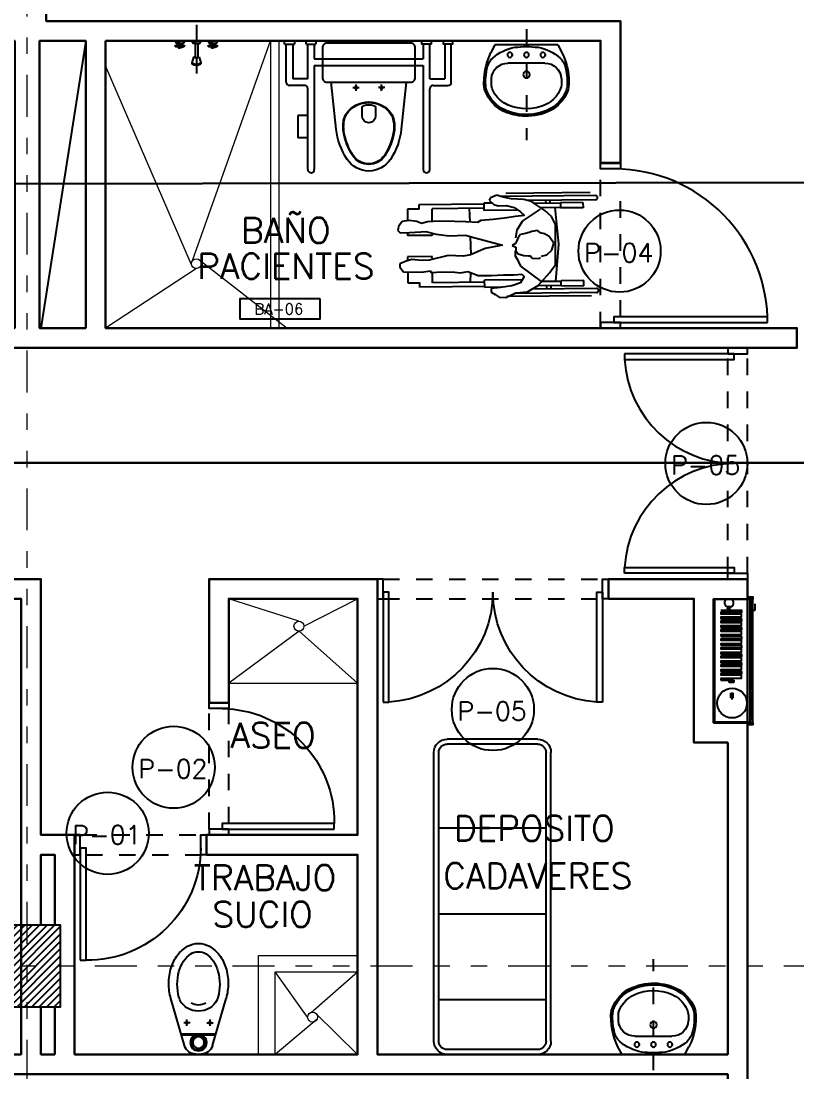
# Model space of a CAD drawing. Header units: millimetres. Extents: x 2056 to 4470, y 1400 to 3101.
# Drawn here: x 2093.71 to 2098.41, y 1537.67 to 1544.04 of the extents above; entities that cross this region are included whole.
import ezdxf
from ezdxf.enums import TextEntityAlignment as Align

# ---------------------------------------------------------------- set-up
doc = ezdxf.new("R2010")
doc.units = ezdxf.units.MM
for name, pattern in [('CENTER', [2, 1.25, -0.25, 0.25, -0.25]), ('DASHED', [0.75, 0.5, -0.25]), ('DASHED2', [0.375, 0.25, -0.125]), ('DIVIDE', [31.75, 12.7, -6.35, 0, -6.35, 0, -6.35]), ('HIDDEN', [9.525, 6.35, -3.175])]:
    doc.linetypes.add(name, pattern=pattern)
for name, color, linetype in [('A-ANNO-DIMS-GRID', 195, 'Continuous'), ('A-ANNO-DOOR', 134, 'Continuous'), ('A-ANNO-TEXT', 190, 'Continuous'), ('A-COLS', 6, 'Continuous'), ('A-COLS-HTCH', 8, 'Continuous'), ('A-DOOR', 154, 'Continuous'), ('A-FURN', 252, 'Continuous'), ('A-FURN-FIXD', 8, 'Continuous'), ('A-GRID-COLS', 75, 'DIVIDE'), ('A-PLAN-6', 9, 'Continuous'), ('A-PROY', 15, 'HIDDEN'), ('Cableado', 134, 'Continuous')]:
    doc.layers.add(name, color=color, linetype=linetype)
doc.layers.add('A-WALL', color=16, linetype='Continuous', lineweight=30)
doc.layers.add('PL MUEBLES', color=251, linetype='Continuous', lineweight=13)
doc.styles.add('NUEVO', font='SIMPLEX')
doc.styles.add('ROMANS', font='romans')
doc.styles.add('TEX2', font='simplex.shx')

# ---------------------------------------------------------------- blocks, each defined once
blk = doc.blocks.new('TF-INS-P')
for p, q in [((-0.0166, -0.03), (0.0166, -0.03)), ((-0.0841, -0.0815), (-0.1671, -0.3675)), ((0.0841, -0.0815), (0.1671, -0.3675)), ((0.103, -0.15), (-0.103, -0.15)), ((-0.0237, -0.144), (-0.1013, -0.144)), ((0.1013, -0.144), (0.0237, -0.144)), ((-0.0513, -0.22), (-0.0887, -0.22)), ((-0.07, -0.2013), (-0.07, -0.2387)), ((0.0513, -0.22), (0.0887, -0.22)), ((0.07, -0.2013), (0.07, -0.2387))]:
    blk.add_line(p, q)
for points in [[(-0.1671, -0.3675, 0.070736), (-0.18, -0.4579, 0.074829), (-0.1656, -0.5534, 0.085352), (-0.1273, -0.6291, 0.106191), (-0.0659, -0.6829, 0.127757), (0, -0.7, 0.127757), (0.0659, -0.6829, 0.106191), (0.1273, -0.6291, 0.085352), (0.1656, -0.5534, 0.074829), (0.18, -0.4579, 0.070736), (0.1671, -0.3675, 0.085352)], [(-0.1133, -0.3583, 0.018843), (-0.1181, -0.3737, 0.065901), (-0.1285, -0.4524, 0.065901), (-0.1181, -0.5312, 0.078549), (-0.0909, -0.5921, 0.107172), (-0.046, -0.6366, 0.142698), (0, -0.65, 0.142698)], [(0, -0.65, 0.142698), (0.046, -0.6366, 0.107172), (0.0909, -0.5921, 0.078549), (0.1181, -0.5312, 0.065901), (0.1285, -0.4524, 0.065901), (0.1181, -0.3737, 0.018843), (0.1133, -0.3583, 0.107172)]]:
    blk.add_lwpolyline(points, format="xyb")
for centre, radius in [((0, -0.1), 0.05), ((0, -0.1), 0.045), ((0, -0.1), 0.035), ((-0.07, -0.22), 0.006), ((0.07, -0.22), 0.006)]:
    blk.add_circle(centre, radius)
for centre, radius, start, end in [((-0.0166, -0.1), 0.07, 90, 164.64191), ((0.0166, -0.1), 0.07, 15.35809, 90), ((0, -0.4182), 0.1282, 27.86696, 152.13304), ((0, -0.4182), 0.0913, 60.28877, 119.71123)]:
    blk.add_arc(centre, radius, start, end)
blk = doc.blocks.new('SanitarioStilopla')
for points in [[(0.2807, -0.2197, -0.414214), (0.2538, -0.2466), (0, -0.2466), (-0.2538, -0.2466, -0.414214), (-0.2807, -0.2197), (-0.2807, -0.0369, -0.414214), (-0.2538, -0.01), (-0.2538, -0.01), (0.2538, -0.01), (0.2538, -0.01, -0.414214), (0.2807, -0.0369)], [(0.1502, -0.4673, 0.093692), (0.1373, -0.4381), (0.1373, -0.4381, 0.248741), (0, -0.3662), (0, -0.3662, 0.248741), (-0.1373, -0.4381), (-0.1373, -0.4381, 0.093692), (-0.1502, -0.4673), (-0.1502, -0.4673, 0.090751), (-0.1539, -0.5481), (-0.1539, -0.5481, 0.104228), (-0.0976, -0.692), (-0.0976, -0.692, 0.252784), (0, -0.7447, 0.252784), (0.0976, -0.692), (0.0976, -0.692, 0.104228), (0.1539, -0.5481), (0.1539, -0.5481, 0.090751)], [(-0.0409, -0.4509), (-0.0409, -0.4509, 1), (0.0409, -0.4509), (0.0409, -0.4031), (0.0409, -0.4031, 0.330374), (0.0294, -0.3877), (0.0294, -0.3877, 0.148302), (-0.0294, -0.3877), (-0.0294, -0.3877, 0.330374), (-0.0409, -0.4031), (-0.0409, -0.4031)]]:
    blk.add_lwpolyline(points, format="xyb", close=True)
for points in [[(-0.2273, -0.2466), (-0.1969, -0.5307, 0.119037), (-0.1313, -0.7141, 0.252784), (0, -0.785, 0.252784), (0.1313, -0.7141, 0.119037), (0.1969, -0.5307), (0.2273, -0.2466)], [(0, -0.3698, 0.248741), (-0.1343, -0.4401), (-0.1343, -0.4401, 0.093692), (-0.1466, -0.4681), (-0.1466, -0.4681, 0.090751), (-0.1503, -0.5476)], [(0.1503, -0.5476, 0.090751), (0.1466, -0.4681), (0.1466, -0.4681, 0.093692), (0.1343, -0.4401), (0.1343, -0.4401, 0.248741), (0, -0.3698)], [(-0.1503, -0.5475, 0.104228), (-0.0946, -0.69), (-0.0946, -0.69, 0.252784), (0, -0.7411, 0.252784), (0.0946, -0.69), (0.0946, -0.69, 0.104228), (0.1503, -0.5475)]]:
    blk.add_lwpolyline(points, format="xyb")
at = {"linetype": 'CENTER'}
for points in [[(-0.0968, -0.2796), (-0.0581, -0.2796)], [(-0.0774, -0.2989), (-0.0774, -0.2602)], [(0.0968, -0.2796), (0.0581, -0.2796)], [(0.0774, -0.2989), (0.0774, -0.2602)]]:
    blk.add_lwpolyline(points, dxfattribs=at)
for centre in [(-0.0774, -0.2796), (0.0774, -0.2796)]:
    blk.add_circle(centre, 0.00753)
blk = doc.blocks.new('Lnov734p')
for p, q in [((-0.1903, 0), (-0.2148, -0.0462)), ((-0.1903, 0), (0.1903, 0)), ((0.1903, 0), (0.2148, -0.0462)), ((-0.1118, -0.11), (0.1118, -0.11)), ((-0.1535, -0.3817), (-0.1415, -0.3878)), ((-0.158, -0.3906), (-0.1461, -0.3967))]:
    blk.add_line(p, q)
for centre, radius in [((-0.1, -0.06), 0.015), ((0, -0.06), 0.015), ((0.1, -0.06), 0.015), ((0, -0.18), 0.02)]:
    blk.add_circle(centre, radius)
for centre, radius, start, end in [((0.1397, -0.225), 0.397, 153.23659, 185.19079), ((-0.018, -0.2929), 0.2835, 100.63741, 131.06865), ((0, -0.5863), 0.5763, 82.99441, 97.00559), ((0.018, -0.2929), 0.2835, 48.93135, 79.36259), ((-0.1397, -0.225), 0.397, 354.80921, 26.76341), ((-0.1385, -0.1546), 0.1, 131.06865, 165.79865), ((-0.1118, -0.21), 0.1, 90, 176.58752), ((0.1118, -0.21), 0.1, 3.41248, 90), ((0.1385, -0.1546), 0.1, 14.20135, 48.93135), ((0.1397, -0.225), 0.387, 165.79865, 183.08497), ((-0.1397, -0.225), 0.387, 354.80921, 14.20135), ((-0.1469, -0.2404), 0.1, 183.08497, 200.78023), ((0.1397, -0.225), 0.352, 176.58752, 184.62545), ((-0.0403, -0.2), 0.179, 197.35223, 254.70666), ((0.1122, -0.2328), 0.1, 335.48786, 358.23174), ((-0.1397, -0.225), 0.352, 358.23174, 3.41248), ((-0.0403, -0.2), 0.224, 196.2861, 238.2877), ((-0.0403, -0.2), 0.214, 200.78023, 238.2877), ((0.0403, -0.2), 0.179, 301.7123, 335.48786), ((0.0403, -0.2), 0.214, 301.7123, 343.7139), ((0.0403, -0.2), 0.224, 301.7123, 343.7139), ((0.0003, -0.111), 0.276, 251.4503, 299.36172), ((0.0003, -0.111), 0.321, 242.87485, 299.36172), ((0.0003, -0.111), 0.311, 242.87485, 299.36172)]:
    blk.add_arc(centre, radius, start, end)
at = {"layer": 'A-PROY', "ltscale": 0.01}
blk.add_lwpolyline([(0, 0.0951), (0, -0.5765)], dxfattribs=at)
blk = doc.blocks.new('CAMIL')
for p, q in [((-0.08, 0.355), (-1.83, 0.355)), ((-0.08, 0.325), (-1.83, 0.325)), ((-1.37, -0.325), (-1.37, 0.325)), ((-0.85, -0.325), (-0.85, 0.325)), ((-0.33, -0.325), (-0.33, 0.325)), ((-1.91, -0.275), (-1.91, 0.275)), ((-1.88, -0.275), (-1.88, 0.275)), ((-0.03, -0.275), (-0.03, 0.275)), ((0, -0.275), (0, 0.275)), ((-0.08, -0.325), (-1.83, -0.325)), ((-0.08, -0.355), (-1.83, -0.355))]:
    blk.add_line(p, q)
for centre, radius, start, end in [((-1.83, 0.275), 0.08, 90, 180), ((-1.83, 0.275), 0.05, 90, 180), ((-0.08, 0.275), 0.08, 0, 90), ((-0.08, 0.275), 0.05, 0, 90), ((-1.83, -0.275), 0.08, 180, 270), ((-1.83, -0.275), 0.05, 180, 270), ((-0.08, -0.275), 0.05, 270, 0), ((-0.08, -0.275), 0.08, 270, 0)]:
    blk.add_arc(centre, radius, start, end)
blk = doc.blocks.new('PUERTA 1.4 M - PL')
at = {"color": 251, "linetype": 'DASHED', "ltscale": 0.2}
for p, q in [((0.015, -0.0862), (0.015, -1.4162)), ((0.135, -0.0862), (0.135, -1.4162))]:
    blk.add_line(p, q, dxfattribs=at)
for points in [[(0.135, -0.0512), (0.135, -0.0862), (0.015, -0.0862), (0.015, -0.0512), (0.135, -0.0512)], [(0.76, -0.0862), (0.76, -0.1212), (0.095, -0.1212), (0.095, -0.0862), (0.76, -0.0862)], [(0.76, -1.4162), (0.76, -1.3812), (0.095, -1.3812), (0.095, -1.4162), (0.76, -1.4162)], [(0.135, -1.4512), (0.135, -1.4162), (0.015, -1.4162), (0.015, -1.4512), (0.135, -1.4512)]]:
    blk.add_lwpolyline(points)
for centre, start, end in [((0.0916, -0.0816), 270.29492, 356.60876), ((0.0916, -1.4208), 3.39124, 89.70508)]:
    blk.add_arc(centre, 0.6696, start, end)
blk = doc.blocks.new('PUERTA80 CM-PL')
at = {"color": 251, "linetype": 'DASHED', "ltscale": 0.2}
for p, q in [((-0.035, -0.015), (-0.765, -0.015)), ((-0.07, -0.135), (-0.765, -0.135))]:
    blk.add_line(p, q, dxfattribs=at)
for points in [[(-0.8, -0.135), (-0.765, -0.135), (-0.765, -0.015), (-0.8, -0.015), (-0.8, -0.135)], [(0, -0.135), (-0.035, -0.135), (-0.035, -0.015), (0, -0.015), (0, -0.135)], [(-0.035, -0.7742), (-0.07, -0.7742), (-0.07, -0.095), (-0.035, -0.095), (-0.035, -0.7742)]]:
    blk.add_lwpolyline(points)
blk.add_arc((-0.0787, -0.0879), 0.6863, 180.5944, 270.72654)
blk = doc.blocks.new('PUERTA1.00 CM-PL')
at = {"color": 251, "linetype": 'DASHED', "ltscale": 0.2}
for p, q in [((0, 0), (0.9, 0)), ((0.07, -0.12), (0.865, -0.12))]:
    blk.add_line(p, q, dxfattribs=at)
for points in [[(1, -0.12), (0.965, -0.12), (0.965, 0), (1, 0), (1, -0.12)], [(0, -0.12), (0.035, -0.12), (0.035, 0), (0, 0), (0, -0.12)], [(0.035, -1.0109), (0.07, -1.0109), (0.07, -0.08), (0.035, -0.08), (0.035, -1.0109)]]:
    blk.add_lwpolyline(points)
blk.add_arc((0.0338, -0.0796), 0.932, 272.2234, 2.43295)
blk = doc.blocks.new('2D-pe54')
for p, q in [((0.0125, 0.6062), (0.5095, 0.6062)), ((0.0125, 0.5812), (0.4031, 0.5812)), ((0.0437, 0.625), (0.5562, 0.625)), ((0.2875, 0.5812), (0.2875, 0.5616)), ((0.3125, 0.5812), (0.3125, 0.5616)), ((0.4304, 0.5967), (0.3655, 0.56)), ((0.5009, 0.6023), (0.4304, 0.5967)), ((0.5629, 0.6305), (0.5009, 0.6023)), ((0.6024, 0.6277), (0.5629, 0.6305)), ((0.5939, 0.5685), (0.6503, 0.5741)), ((0.6278, 0.6108), (0.6024, 0.6277)), ((0.6503, 0.5967), (0.6278, 0.6108)), ((0.6503, 0.5741), (0.6503, 0.5967)), ((0.0887, 0.5647), (0.2255, 0.5647)), ((0.0887, 0.5647), (0.0887, 0.5334)), ((0.0887, 0.5334), (0.2255, 0.5334)), ((0.2255, 0.5647), (0.2255, 0.5334)), ((0.2255, 0.5616), (0.3683, 0.5616)), ((0.2255, 0.5366), (0.3446, 0.5366)), ((0.2582, 0.5366), (0.238, 0.3098)), ((0.3655, 0.56), (0.2951, 0.4811)), ((0.3348, 0.5366), (0.3337, 0.5244)), ((0.3446, 0.5366), (0.4699, 0.4416)), ((0.4501, 0.5036), (0.4727, 0.5431)), ((0.4618, 0.5241), (0.69, 0.5241)), ((0.4727, 0.5431), (0.5263, 0.56)), ((0.5263, 0.56), (0.5939, 0.5685)), ((0.5885, 0.5678), (0.69, 0.5678)), ((0.69, 0.5678), (0.69, 0.5241)), ((0.69, 0.5616), (1.0828, 0.5616)), ((0.69, 0.5366), (1.0032, 0.5366)), ((0.7759, 0.5366), (0.7737, 0.477)), ((1.0052, 0.5366), (1.0052, 0.4723)), ((1.0809, 0.5366), (1.1531, 0.5366)), ((1.0828, 0.5616), (1.0828, 0.5366)), ((1.1531, 0.5366), (1.1531, 0.4677)), ((0.281, 0.4642), (0.2584, 0.436)), ((0.2951, 0.4811), (0.281, 0.4642)), ((0.4642, 0.4895), (0.4501, 0.5036)), ((0.5122, 0.4924), (0.4642, 0.4895)), ((0.5742, 0.4924), (0.5122, 0.4924)), ((0.6503, 0.4952), (0.5742, 0.4924)), ((0.7292, 0.4952), (0.6503, 0.4952)), ((0.7913, 0.4698), (0.7292, 0.4952)), ((0.8364, 0.4783), (0.7913, 0.4698)), ((0.8702, 0.4726), (0.8364, 0.4783)), ((0.9463, 0.4698), (0.8702, 0.4726)), ((1.014, 0.4726), (0.9463, 0.4698)), ((1.0196, 0.4642), (1.014, 0.4726)), ((1.0704, 0.4698), (1.0196, 0.4642)), ((1.1804, 0.467), (1.0704, 0.4698)), ((1.2029, 0.4388), (1.1804, 0.467)), ((0.2584, 0.436), (0.2556, 0.1907)), ((0.343, 0.3824), (0.312, 0.374)), ((0.3543, 0.3965), (0.3514, 0.388)), ((0.3994, 0.3937), (0.3543, 0.3965)), ((0.4107, 0.3796), (0.3994, 0.3937)), ((0.4699, 0.4416), (0.484, 0.4106)), ((0.484, 0.4106), (0.5009, 0.3796)), ((0.9097, 0.3711), (1.0253, 0.3993)), ((1.0052, 0.3944), (1.0052, 0.3764)), ((1.0253, 0.3993), (1.0732, 0.3993)), ((1.0732, 0.3993), (1.1296, 0.3937)), ((1.1296, 0.3937), (1.1634, 0.4021)), ((1.1531, 0.3996), (1.1531, 0.3764)), ((1.1634, 0.4021), (1.2029, 0.4191)), ((1.2029, 0.4191), (1.2029, 0.4388)), ((0.281, 0.3458), (0.2669, 0.3035)), ((0.312, 0.374), (0.281, 0.3458)), ((0.4219, 0.3796), (0.4107, 0.3796)), ((0.4501, 0.3768), (0.4219, 0.3796)), ((0.484, 0.3655), (0.4501, 0.3768)), ((0.4981, 0.3486), (0.484, 0.3655)), ((0.4981, 0.326), (0.4981, 0.3486)), ((0.5206, 0.3147), (0.4981, 0.326)), ((0.5009, 0.3796), (0.5009, 0.3486)), ((0.5798, 0.3119), (0.6841, 0.3317)), ((0.6841, 0.3317), (0.7744, 0.3683)), ((0.7696, 0.3664), (0.7696, 0.3662)), ((0.7696, 0.3662), (0.772, 0.2584)), ((0.7744, 0.3683), (0.8167, 0.3768)), ((0.8167, 0.3768), (0.9097, 0.3711)), ((1.0052, 0.3764), (1.1549, 0.3764)), ((0.238, 0.3098), (0.2582, 0.0884)), ((0.2669, 0.3035), (0.2951, 0.264)), ((0.2951, 0.264), (0.3233, 0.2471)), ((0.4699, 0.2499), (0.484, 0.2668)), ((0.484, 0.2668), (0.4952, 0.295)), ((0.4981, 0.2696), (0.4896, 0.2217)), ((0.4952, 0.295), (0.5009, 0.3035)), ((0.5009, 0.3035), (0.5206, 0.3147)), ((0.6926, 0.2809), (0.5798, 0.3119)), ((0.7518, 0.264), (0.6926, 0.2809)), ((0.8026, 0.2499), (0.7518, 0.264)), ((0.3233, 0.2471), (0.3486, 0.2414)), ((0.3486, 0.2414), (0.3655, 0.2273)), ((0.3655, 0.2273), (0.3994, 0.233)), ((0.3994, 0.233), (0.4163, 0.2386)), ((0.4163, 0.2386), (0.4388, 0.2443)), ((0.4388, 0.2443), (0.4699, 0.2499)), ((0.4896, 0.2217), (0.4558, 0.1681)), ((0.9012, 0.2527), (0.8026, 0.2499)), ((0.9802, 0.2414), (0.9012, 0.2527)), ((1.0422, 0.2245), (0.9802, 0.2414)), ((1.0052, 0.2346), (1.0052, 0.2486)), ((1.0052, 0.2486), (1.1549, 0.2486)), ((1.0732, 0.2273), (1.0422, 0.2245)), ((1.1409, 0.2302), (1.0732, 0.2273)), ((1.1973, 0.2302), (1.1409, 0.2302)), ((1.1531, 0.2302), (1.1531, 0.2486)), ((1.186, 0.1625), (1.2086, 0.1935)), ((1.2114, 0.2161), (1.1973, 0.2302)), ((1.2086, 0.1935), (1.2114, 0.2161)), ((0.2556, 0.1907), (0.281, 0.1428)), ((0.281, 0.1428), (0.3204, 0.1061)), ((0.4558, 0.1681), (0.3463, 0.0978)), ((0.4445, 0.1343), (0.5009, 0.1399)), ((0.467, 0.1117), (0.4445, 0.1343)), ((0.5009, 0.1399), (0.5516, 0.1484)), ((0.5516, 0.1484), (0.6334, 0.1569)), ((0.6334, 0.1569), (0.7095, 0.1625)), ((0.7095, 0.1625), (0.7292, 0.1738)), ((0.7292, 0.1738), (0.7997, 0.1681)), ((0.774, 0.1702), (0.7759, 0.0884)), ((0.7997, 0.1681), (0.8674, 0.1653)), ((0.8674, 0.1653), (0.9604, 0.1625)), ((0.9604, 0.1625), (1.0309, 0.1653)), ((1.0052, 0.0884), (1.0052, 0.1643)), ((1.0309, 0.1653), (1.0676, 0.1766)), ((1.0676, 0.1766), (1.0958, 0.1625)), ((1.0958, 0.1625), (1.1409, 0.1569)), ((1.1409, 0.1569), (1.186, 0.1625)), ((1.1531, 0.0884), (1.1531, 0.1584)), ((0.0887, 0.0603), (0.0887, 0.0916)), ((0.0887, 0.0916), (0.2255, 0.0916)), ((0.2255, 0.0603), (0.2255, 0.0916)), ((0.2255, 0.0884), (0.3463, 0.0884)), ((0.3204, 0.1061), (0.374, 0.0695)), ((0.3341, 0.0968), (0.3348, 0.0884)), ((0.374, 0.0695), (0.3994, 0.0497)), ((0.5065, 0.0864), (0.467, 0.1117)), ((0.4839, 0.1009), (0.69, 0.1009)), ((0.5544, 0.0723), (0.5065, 0.0864)), ((0.6024, 0.0751), (0.5544, 0.0723)), ((0.6278, 0.0666), (0.6024, 0.0751)), ((0.6559, 0.0384), (0.6278, 0.0666)), ((0.69, 0.0572), (0.69, 0.1009)), ((0.69, 0.0884), (1.0032, 0.0884)), ((1.0809, 0.0884), (1.1531, 0.0884)), ((1.0828, 0.0634), (1.0828, 0.0884)), ((0.0125, 0.0437), (0.4247, 0.0437)), ((0.0125, 0.0187), (0.5875, 0.0187)), ((0.0887, 0.0603), (0.2255, 0.0603)), ((0.2255, 0.0634), (0.3817, 0.0634)), ((0.2875, 0.0634), (0.2875, 0.0437)), ((0.3125, 0.0634), (0.3125, 0.0437)), ((0.3891, 0.0572), (0.3891, 0.0577)), ((0.3891, 0.0572), (0.3898, 0.0572)), ((0.3994, 0.0497), (0.4473, 0.0384)), ((0.4473, 0.0384), (0.5234, 0.0328)), ((0.5234, 0.0328), (0.5714, 0.0215)), ((0.5714, 0.0215), (0.6108, 0.0102)), ((0.6108, 0.0102), (0.6475, 0.0243)), ((0.6372, 0.0572), (0.69, 0.0572)), ((0.6475, 0.0243), (0.6559, 0.0384)), ((0.69, 0.0634), (1.0828, 0.0634)), ((0.0437, 0), (0.5562, 0))]:
    blk.add_line(p, q)
for centre in [(0.0125, 0.5937), (0.0125, 0.0312)]:
    blk.add_arc(centre, 0.0125, 90, 270)
blk = doc.blocks.new('MISNU')
for p, q in [((-0.23, 0.1284), (0, 0.1284)), ((0, 0.1384), (0, 0.0784)), ((0, 0.1384), (0.02, 0.1384)), ((0, 0.1384), (0, 0.0784)), ((-0.25, 0.0184), (-0.25, 0.1084)), ((0, 0.0884), (-0.21, 0.0884)), ((-0.21, -0.0016), (-0.21, 0.0884)), ((0.02, 0.0784), (0, 0.0784)), ((-0.5666, -0.001), (-0.5666, 0.0587)), ((-0.432, 0.0587), (-0.5666, 0.0587)), ((-0.432, -0.001), (-0.432, 0.0587)), ((0, 0.0084), (0, -0.0516)), ((0, 0.0084), (0.02, 0.0084)), ((0, 0.0084), (0, -0.0516)), ((-0.76, -0.0016), (-0.27, -0.0016)), ((-0.13, -0.0416), (-0.76, -0.0416)), ((-0.13, -0.0416), (-0.56, -0.0416)), ((-0.21, -0.0016), (0, -0.0016)), ((-0.13, -0.0416), (-0.13, -0.7016)), ((0, -0.0416), (-0.09, -0.0416)), ((-0.09, -0.0416), (-0.09, -0.7016)), ((0.02, -0.0516), (0, -0.0516)), ((0, -0.7516), (0, -0.6916)), ((0, -0.7516), (0, -0.6916)), ((0.02, -0.6916), (0, -0.6916)), ((-0.13, -0.7016), (-0.76, -0.7016)), ((-0.76, -0.7416), (-0.27, -0.7416)), ((-0.13, -0.7016), (-0.56, -0.7016)), ((-0.25, -0.7616), (-0.25, -0.8516)), ((-0.21, -0.7416), (-0.21, -0.8316)), ((-0.21, -0.7416), (0, -0.7416)), ((0, -0.7016), (-0.09, -0.7016)), ((0, -0.7516), (0.02, -0.7516)), ((0, -0.8816), (0, -0.8216)), ((0, -0.8816), (0, -0.8216)), ((0.02, -0.8216), (0, -0.8216)), ((-0.23, -0.8716), (0, -0.8716)), ((0, -0.8316), (-0.21, -0.8316)), ((0, -0.8816), (0.02, -0.8816))]:
    blk.add_line(p, q)
for centre, start, end in [((-0.23, 0.1084), 90, 180), ((-0.27, 0.0184), 270, 360), ((-0.76, -0.0216), 90, 270), ((-0.76, -0.7216), 90, 270), ((-0.27, -0.7616), 0, 90), ((-0.23, -0.8516), 180, 270)]:
    blk.add_arc(centre, 0.02, start, end)
blk = doc.blocks.new('DUCHAPTA')
at = {"linetype": 'DASHED2', "ltscale": 0.1}
blk.add_line((0.1, 0), (-0.193, 0), dxfattribs=at)
for points in [[(-0.0954, 0.0171), (-0.1301, 0.0272), (-0.1356, 0.0272)], [(-0.0116, 0.008), (-0.0954, 0.008)], [(-0.0116, 0), (-0.0116, 0.02), (0, 0.028), (0, 0)], [(-0.0116, 0), (-0.0116, -0.02), (0, -0.028), (0, 0)], [(-0.0954, -0.0171), (-0.1301, -0.0272), (-0.1356, -0.0272)], [(-0.0116, -0.008), (-0.0954, -0.008)]]:
    blk.add_lwpolyline(points)
for centre, radius, start, end in [((-0.0923, 0), 0.0512, 147.93659, 212.06341), ((-0.0868, 0), 0.0512, 147.93659, 212.06341), ((-0.0372, 0), 0.0607, 163.64637, 196.35363), ((-0.0494, 0), 0.0467, 170.17485, 189.82515), ((-0.1537, 0), 0.0607, 7.54449, 16.35363), ((-0.1537, 0), 0.0607, 343.64637, 352.45551)]:
    blk.add_arc(centre, radius, start, end)
blk = doc.blocks.new('TINA01')
for p, q in [((1.6441, 0.1129), (1.6452, 0.1136)), ((1.6441, 0.0727), (1.6452, 0.072)), ((1.653, 0.1129), (1.6518, 0.1136)), ((1.653, 0.0727), (1.6518, 0.072)), ((1.6597, 0.0968), (1.6648, 0.0968)), ((1.6597, 0.0888), (1.6648, 0.0888)), ((1.6441, -0.0871), (1.6452, -0.0864)), ((1.653, -0.0871), (1.6518, -0.0864)), ((1.6597, -0.1032), (1.6648, -0.1032)), ((1.6597, -0.1112), (1.6648, -0.1112)), ((1.6441, -0.1273), (1.6452, -0.128)), ((1.653, -0.1273), (1.6518, -0.128))]:
    blk.add_line(p, q)
for points in [[(1.6441, 0.102), (1.641, 0.102, 0.263657), (1.6373, 0.0973), (1.6373, 0.0928)], [(1.6441, 0.0836), (1.641, 0.0836, -0.263657), (1.6373, 0.0883), (1.6373, 0.0928)], [(1.653, 0.102), (1.6561, 0.102, -0.263657), (1.6597, 0.0973), (1.6597, 0.0928)], [(1.653, 0.0836), (1.6561, 0.0836, 0.263657), (1.6597, 0.0883), (1.6597, 0.0928)], [(1.6441, -0.098), (1.641, -0.098, 0.263657), (1.6373, -0.1027), (1.6373, -0.1072)], [(1.6441, -0.1164), (1.641, -0.1164, -0.263657), (1.6373, -0.1117), (1.6373, -0.1072)], [(1.653, -0.098), (1.6561, -0.098, -0.263657), (1.6597, -0.1027), (1.6597, -0.1072)], [(1.653, -0.1164), (1.6561, -0.1164, 0.263657), (1.6597, -0.1117), (1.6597, -0.1072)]]:
    blk.add_lwpolyline(points, format="xyb")
for points in [[(1.6441, 0.0973), (1.6441, 0.1129)], [(1.6441, 0.0883), (1.6441, 0.0727)], [(1.653, 0.0973), (1.653, 0.1129)], [(1.653, 0.0883), (1.653, 0.0727)], [(1.6648, 0.0928), (1.6648, 0.1128), (1.6764, 0.1208), (1.6764, 0.0928)], [(1.6648, 0.0928), (1.6648, 0.0728), (1.6764, 0.0648), (1.6764, 0.0928)], [(1.6441, -0.1027), (1.6441, -0.0871)], [(1.6441, -0.1117), (1.6441, -0.1273)], [(1.653, -0.1027), (1.653, -0.0871)], [(1.653, -0.1117), (1.653, -0.1273)], [(1.6648, -0.1072), (1.6648, -0.0872), (1.6764, -0.0792), (1.6764, -0.1072)], [(1.6648, -0.1072), (1.6648, -0.1272), (1.6764, -0.1352), (1.6764, -0.1072)]]:
    blk.add_lwpolyline(points)
for centre in [(1.6485, 0.1166), (1.6485, 0.069), (1.6485, -0.0834), (1.6485, -0.131)]:
    blk.add_circle(centre, 0.00443)
for centre, start, end in [((1.6485, 0.1009), 219.49088, 320.50912), ((1.6485, 0.0847), 39.49088, 140.50912), ((1.6485, -0.0991), 219.49088, 320.50912), ((1.6485, -0.1153), 39.49088, 140.50912)]:
    blk.add_arc(centre, 0.00574, start, end)
blk = doc.blocks.new('EJES 1 PISO')
at = {"layer": 'A-COLS-HTCH'}
h = blk.add_hatch(dxfattribs=at)
h.set_pattern_fill('ANSI31', color=256, scale=0.01, style=0)
h.set_pattern_definition([(45, (-989048.451113, -1733121.860336), (-0.02245064030267, 0.02245064030267), [])])
h.paths.add_polyline_path([(-0.1, 24.331), (0.2, 24.331), (0.2, 23.831), (-0.1, 23.831)])
at = {"layer": 'A-COLS'}
blk.add_lwpolyline([(-0.1, 24.331), (0.2, 24.331), (0.2, 23.831), (-0.1, 23.831)], close=True, dxfattribs=at)
at = {"layer": 'A-GRID-COLS', "lineweight": 9, "ltscale": 0.02}
blk.add_line((0, 0), (0, 37.0562), dxfattribs=at)
blk.add_lwpolyline([(-3.765, 24.081), (21.4328, 24.081)], dxfattribs=at)
blk = doc.blocks.new('N-PUE')
blk.add_circle((0, 0), 0.003317)
at = {"style": 'NUEVO'}
blk.add_attdef('PUE', text='', height=0.0015, dxfattribs=at).set_placement((-0.000065, -0.00013), align=Align.MIDDLE)
blk = doc.blocks.new('REF-PU-100')
blk.add_lwpolyline([(0, 0.1838), (0.7401, 0.1838), (0.7401, 0), (0, 0)], close=True)
at = {"style": 'TEX2'}
blk.add_attdef('PU-000', text='', height=0.1, rotation=360, dxfattribs=at).set_placement((0.3807, 0.0407), align=Align.CENTER)
blk = doc.blocks.new('A$C35A46A2C')
for p, q in [((32.4373, -16.3287), (32.4373, -16.291)), ((32.2655, -16.3073), (32.2953, -16.3073)), ((32.2804, -16.3159), (32.269, -16.3159)), ((32.269, -16.3159), (32.269, -16.3198)), ((32.2892, -16.3159), (32.2801, -16.3159)), ((32.2804, -16.3117), (32.2804, -16.3159)), ((32.4242, -16.3287), (32.4373, -16.3287)), ((32.2905, -16.8308), (32.2983, -16.8308)), ((32.2905, -16.8595), (32.2905, -16.8308)), ((32.3057, -16.8595), (32.2905, -16.8595)), ((32.2984, -16.8703), (32.2984, -16.8307)), ((32.2984, -16.8307), (32.3057, -16.8307)), ((32.3057, -16.8595), (32.3057, -16.8307))]:
    blk.add_line(p, q)
at = {"color": 7}
for p, q in [((32.269, -16.3198), (32.2892, -16.3198)), ((32.2305, -16.752), (32.3087, -16.752)), ((32.2803, -16.7668), (32.2803, -16.752)), ((32.3087, -16.7668), (32.2803, -16.7668)), ((32.3087, -16.752), (32.3087, -16.7668))]:
    blk.add_line(p, q, dxfattribs=at)
at = {"color": 2}
blk.add_lwpolyline([(32.4211, -16.2521), (32.3917, -16.2521), (32.3917, -16.2481), (32.4242, -16.2481), (32.4242, -16.2535), (32.4242, -16.2617), (32.404, -16.2617), (32.404, -16.2649), (32.1917, -16.2649), (32.1917, -17.0057), (32.404, -17.0057), (32.404, -17.0091), (32.4242, -17.0091), (32.4242, -17.0172), (32.4242, -17.0226), (32.3917, -17.0226), (32.3917, -17.0187), (32.4211, -17.0187), (32.4211, -17.013), (32.399, -17.013), (32.399, -17.0106), (32.1868, -17.0106), (32.1868, -16.2601), (32.399, -16.2601), (32.399, -16.2577), (32.4211, -16.2577)], close=True, dxfattribs=at)
for points in [[(32.4053, -16.2647), (32.4053, -17.0078), (32.4242, -17.0078), (32.4242, -16.2647)], [(32.4054, -16.2681), (32.4054, -17.0112), (32.4243, -17.0112), (32.4243, -16.2681)]]:
    blk.add_lwpolyline(points, close=True)
at = {"color": 7}
for points in [[(32.411, -16.2703), (32.411, -16.4397), (32.4185, -16.4397), (32.4185, -16.2703)], [(32.411, -16.4547), (32.411, -16.624), (32.4185, -16.624), (32.4185, -16.4547)], [(32.411, -16.6353), (32.411, -16.8046), (32.4185, -16.8046), (32.4185, -16.6353)], [(32.411, -16.8216), (32.411, -16.9909), (32.4185, -16.9909), (32.4185, -16.8216)]]:
    blk.add_lwpolyline(points, close=True, dxfattribs=at)
for points in [[(32.2305, -16.329), (32.3545, -16.329), (32.3545, -16.3438), (32.2305, -16.3438), (32.2305, -16.3506), (32.3531, -16.3506), (32.3531, -16.3721), (32.2305, -16.3721), (32.2305, -16.3815)], [(32.2305, -16.3815), (32.3545, -16.3815), (32.3545, -16.3964), (32.2305, -16.3964), (32.2305, -16.4031), (32.3531, -16.4031), (32.3531, -16.4246), (32.2305, -16.4246), (32.2305, -16.4341)], [(32.2305, -16.4341), (32.3545, -16.4341), (32.3545, -16.4489), (32.2305, -16.4489), (32.2305, -16.4556), (32.3531, -16.4556), (32.3531, -16.4772), (32.2305, -16.4772), (32.2305, -16.4866)], [(32.2305, -16.4893), (32.3545, -16.4893), (32.3545, -16.5041), (32.2305, -16.5041), (32.2305, -16.5109), (32.3531, -16.5109), (32.3531, -16.5324), (32.2305, -16.5324), (32.2305, -16.5418)], [(32.2305, -16.5418), (32.3545, -16.5418), (32.3545, -16.5567), (32.2305, -16.5567), (32.2305, -16.5634), (32.3531, -16.5634), (32.3531, -16.5849), (32.2305, -16.5849), (32.2305, -16.5944)], [(32.2305, -16.5944), (32.3545, -16.5944), (32.3545, -16.6092), (32.2305, -16.6092), (32.2305, -16.6159), (32.3531, -16.6159), (32.3531, -16.6375), (32.2305, -16.6375), (32.2305, -16.6469)], [(32.2305, -16.6469), (32.3545, -16.6469), (32.3545, -16.6617), (32.2305, -16.6617), (32.2305, -16.6685), (32.3531, -16.6685), (32.3531, -16.69), (32.2305, -16.69), (32.2305, -16.6994)], [(32.2305, -16.6994), (32.3545, -16.6994), (32.3545, -16.7143), (32.2305, -16.7143), (32.2305, -16.721), (32.3531, -16.721), (32.3531, -16.7425), (32.2305, -16.7425), (32.2305, -16.752)]]:
    blk.add_lwpolyline(points, dxfattribs=at)
at = {"color": 1}
blk.add_circle((32.2984, -16.8919), 0.0899, dxfattribs=at)
at = {"color": 2}
blk.add_arc((32.2804, -16.284), 0.0277, 147.51981, 32.48019, dxfattribs=at)

msp = doc.modelspace()

# ---------------------------------------------------------------- linework, layer by layer
at = {"layer": 'A-PROY', "elevation": 0}
msp.add_lwpolyline([(2094.1021, 1543.9193), (2093.829, 1542.1794)], dxfattribs=at)
at = {"layer": 'A-WALL'}
for points in [[(2094.2221, 1543.9193), (2097.2221, 1543.9194), (2097.2221, 1543.1794), (2097.3421, 1543.1794), (2097.3421, 1544.0394), (2093.8621, 1544.0393), (2093.8621, 1550.7394), (2112.9471, 1550.7417), (2112.9471, 1550.5274)], [(2094.0339, 1537.7794), (2094.0339, 1539.1094), (2093.8298, 1539.1094), (2093.8298, 1540.6594), (2092.1598, 1540.6594), (2092.1598, 1540.5394), (2093.7098, 1540.5394), (2093.7098, 1537.7794), (2092.3098, 1537.7794), (2092.3098, 1537.7794), (2092.1598, 1537.7794), (2092.1598, 1537.7794), (2092.1598, 1537.6594), (2093.8221, 1537.6594), (2093.8221, 1537.6594)], [(2093.8221, 1537.6594), (2093.8221, 1537.6594), (2093.8221, 1537.6594), (2097.9917, 1537.6594), (2097.9917, 1535.6642), (2098.1117, 1535.6642), (2098.1117, 1540.6594), (2097.2689, 1540.6594), (2097.2689, 1540.5394), (2097.7868, 1540.5394), (2097.7868, 1539.6689), (2097.9068, 1539.6689), (2097.9917, 1539.6689)], [(2097.9917, 1539.6689), (2097.9917, 1539.6689), (2097.9917, 1537.7794), (2095.8689, 1537.7794), (2095.8689, 1540.6594), (2094.8489, 1540.6594), (2094.8489, 1539.9094), (2094.9689, 1539.9094), (2094.9689, 1540.5394), (2095.7489, 1540.5394), (2095.7489, 1539.1094), (2094.8339, 1539.1094), (2094.8339, 1538.9894), (2095.7489, 1538.9894), (2095.7489, 1537.7794), (2094.0339, 1537.7794)], [(2098.1117, 1539.7889), (2097.9068, 1539.7889), (2097.9068, 1540.5394)], [(2093.8298, 1538.5656), (2093.8298, 1538.9894), (2093.9139, 1538.9894), (2093.9139, 1538.5656)], [(2093.9139, 1537.7794), (2093.8298, 1537.7794), (2093.8298, 1538.0656)], [(2093.9139, 1538.0656), (2093.9139, 1537.7794)]]:
    msp.add_lwpolyline(points, dxfattribs=at)
at = {"layer": 'A-WALL', "elevation": 0}
for points in [[(2092.1598, 1543.1693), (2092.1598, 1542.0594), (2092.309, 1542.0594), (2092.309, 1543.9193), (2093.6721, 1543.9193), (2093.6721, 1542.1794), (2093.1099, 1542.1794), (2093.1099, 1542.0594), (2098.4117, 1542.0594), (2098.4117, 1542.1794), (2094.2221, 1542.1794), (2094.2221, 1543.9193)], [(2094.1021, 1542.1794), (2093.8221, 1542.1794), (2093.8221, 1543.9193), (2094.1021, 1543.9193), (2094.1021, 1542.1794)]]:
    msp.add_lwpolyline(points, dxfattribs=at)
at = {"layer": 'Cableado', "lineweight": 30}
for p, q in [((2092.0923, 1543.0518), (2104.1735, 1543.0699)), ((2092.4209, 1541.3625), (2106.8674, 1541.3625))]:
    msp.add_line(p, q, dxfattribs=at)
at = {"layer": 'PL MUEBLES'}
for p, q in [((2094.7484, 1542.5882), (2095.2221, 1543.9194)), ((2094.7432, 1542.5619), (2094.2221, 1543.7686)), ((2094.7845, 1542.5971), (2095.3221, 1542.1794)), ((2094.7721, 1542.5398), (2094.2221, 1542.1794)), ((2095.3937, 1540.4037), (2094.9689, 1540.5394)), ((2095.4237, 1540.3737), (2095.7489, 1540.5394)), ((2095.3961, 1540.3438), (2094.9689, 1540.0294)), ((2095.3961, 1540.3438), (2095.7489, 1540.0294)), ((2095.1489, 1537.7794), (2095.1489, 1538.3794)), ((2095.2489, 1537.7794), (2095.2489, 1538.2794)), ((2095.4463, 1538.0056), (2095.2489, 1538.2794)), ((2095.4684, 1538.0345), (2095.7489, 1538.2794)), ((2095.5036, 1537.9932), (2095.2489, 1537.7794)), ((2095.4947, 1538.0293), (2095.7489, 1537.7794))]:
    msp.add_line(p, q, dxfattribs=at)
for points in [[(2095.2221, 1543.9194), (2095.2221, 1542.1794)], [(2095.2721, 1543.9194), (2095.2721, 1542.1794)], [(2094.9689, 1540.0294), (2095.7489, 1540.0294)], [(2095.1489, 1538.3794), (2095.7489, 1538.3794)], [(2095.2489, 1538.2794), (2095.7489, 1538.2794)]]:
    msp.add_lwpolyline(points, dxfattribs=at)
for centre in [(2094.7721, 1542.5698), (2095.3937, 1540.3737), (2095.4763, 1538.0056)]:
    msp.add_circle(centre, 0.03, dxfattribs=at)

# ---------------------------------------------------------------- block references
at = {"layer": 'A-ANNO-DIMS-GRID'}
msp.add_blockref('EJES 1 PISO', (2093.7471, 1514.2345), dxfattribs=at)
at = {"layer": 'A-ANNO-DOOR'}
ref = msp.add_blockref('N-PUE', (2097.3365, 1542.6457), dxfattribs=dict(at, xscale=75, yscale=75, zscale=75))
ref.add_attrib('PUE', 'P-04', dxfattribs={"layer": '0', "color": 0, "height": 0.1125, "style": 'NUEVO'}).set_placement((2097.3316, 1542.6359), align=Align.MIDDLE)
ref = msp.add_blockref('REF-PU-100', (2095.523, 1542.2352), dxfattribs=dict(at, xscale=-0.6588565300917508, yscale=0.65885652997531, zscale=0.6588565300582514, rotation=1.595504872220488e-05))
ref.add_attrib('PU-000', 'BA-06', dxfattribs={"layer": '0', "height": 0.06589, "rotation": 0.00002, "style": 'TEX2'}).set_placement((2095.2721, 1542.262), align=Align.CENTER)
ref = msp.add_blockref('N-PUE', (2097.863, 1541.3594), dxfattribs=dict(at, xscale=75, yscale=75, zscale=75))
ref.add_attrib('PUE', 'P-05', dxfattribs={"layer": '0', "color": 0, "height": 0.1125, "style": 'NUEVO'}).set_placement((2097.8581, 1541.3496), align=Align.MIDDLE)
ref = msp.add_blockref('N-PUE', (2096.5689, 1539.8692), dxfattribs=dict(at, xscale=75, yscale=75, zscale=75))
ref.add_attrib('PUE', 'P-05', dxfattribs={"layer": '0', "color": 0, "height": 0.1125, "style": 'NUEVO'}).set_placement((2096.5641, 1539.8594), align=Align.MIDDLE)
ref = msp.add_blockref('N-PUE', (2094.6347, 1539.5192), dxfattribs=dict(at, xscale=75, yscale=75, zscale=75))
ref.add_attrib('PUE', 'P-02', dxfattribs={"layer": '0', "color": 0, "height": 0.1125, "style": 'NUEVO'}).set_placement((2094.6298, 1539.5094), align=Align.MIDDLE)
ref = msp.add_blockref('N-PUE', (2094.2347, 1539.1192), dxfattribs=dict(at, xscale=75, yscale=75, zscale=75))
ref.add_attrib('PUE', 'P-01', dxfattribs={"layer": '0', "color": 0, "height": 0.1125, "style": 'NUEVO'}).set_placement((2094.2298, 1539.1094), align=Align.MIDDLE)
at = {"layer": 'A-DOOR'}
for name, p, rotation in [('PUERTA1.00 CM-PL', (2097.2221, 1542.1782), 90), ('PUERTA 1.4 M - PL', (2098.1267, 1540.6082), 180)]:
    msp.add_blockref(name, p, dxfattribs=dict(at, rotation=rotation))
at = {"layer": 'A-DOOR', "xscale": -1, "rotation": 90}
for name, p in [('PUERTA 1.4 M - PL', (2095.8177, 1540.6744)), ('PUERTA80 CM-PL', (2094.8339, 1539.1094))]:
    msp.add_blockref(name, p, dxfattribs=at)
at = {"layer": 'A-DOOR', "xscale": -1}
msp.add_blockref('PUERTA80 CM-PL', (2094.0339, 1539.1244), dxfattribs=at)
at = {"layer": 'A-FURN'}
msp.add_blockref('A$C35A46A2C', (2065.7201, 1556.7995), dxfattribs=at)
at = {"layer": 'A-FURN', "xscale": -1, "rotation": 90}
msp.add_blockref('CAMIL', (2096.5661, 1537.7794), dxfattribs=at)
at = {"layer": 'A-FURN-FIXD', "rotation": 90}
for name, p in [('DUCHAPTA', (2094.7721, 1543.9155)), ('TINA01', (2094.7649, 1542.2391)), ('MISNU', (2095.4454, 1543.8994))]:
    msp.add_blockref(name, p, dxfattribs=at)
at = {"layer": 'A-FURN-FIXD', "xscale": -1}
msp.add_blockref('Lnov734p', (2096.7721, 1543.8944), dxfattribs=at)
at = {"layer": 'A-FURN-FIXD', "extrusion": (0, 0, -1), "zscale": -1}
msp.add_blockref('SanitarioStilopla', (-2095.817, 1543.9154, 0.2289), dxfattribs=at)
at = {"layer": 'A-FURN-FIXD', "xscale": -1, "rotation": 180}
for name, p in [('TF-INS-P', (2094.785, 1537.7517, -0.03)), ('Lnov734p', (2097.5417, 1537.7794))]:
    msp.add_blockref(name, p, dxfattribs=at)
at = {"layer": 'A-PLAN-6', "rotation": 180.658544987343}
msp.add_blockref('2D-pe54', (2097.2027, 1543.0011), dxfattribs=at)

# ---------------------------------------------------------------- texts
at = {"layer": 'A-ANNO-TEXT', "style": 'ROMANS'}
for s, p in [('BAÑO', (2095.3143, 1542.7913)), ('PACIENTES', (2095.3143, 1542.5542)), ('ASEO', (2095.2371, 1539.7125)), ('TRABAJO', (2095.188, 1538.8503)), ('SUCIO', (2095.1736, 1538.6285))]:
    msp.add_text(s, height=0.15271, dxfattribs=at).set_placement(p, align=Align.MIDDLE)
for s, p in [('DEPOSITO', (2096.3329, 1539.0727)), ('CADAVERES', (2096.2683, 1538.7857))]:
    msp.add_text(s, height=0.15271, dxfattribs=at).set_placement(p)

doc.saveas('drawing.dxf')
